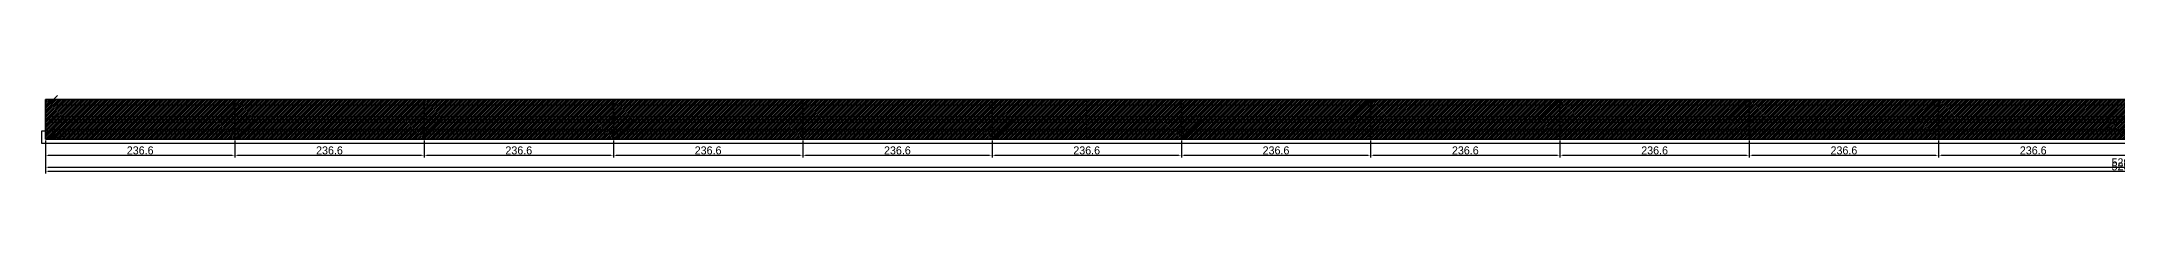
# Model space of a CAD drawing. Header units: metres. Extents: x 12791 to 18019, y 13116 to 13229.
# Drawn here: x 12791 to 15385, y 13116 to 13214 of the extents above; entities that cross this region are included whole.
import ezdxf

# ---------------------------------------------------------------- set-up
doc = ezdxf.new("R2010")
doc.units = ezdxf.units.M
for name, color, linetype in [('BARRA DE ANCORAGEM', 251, 'CONTINUOUS'), ('barrote', 251, 'CONTINUOUS'), ('COTA', 241, 'CONTINUOUS'), ('cotas', 241, 'CONTINUOUS'), ('Demarcação 1', 251, 'CONTINUOUS'), ('Demarcação 2', 254, 'CONTINUOUS'), ('Hachura', 251, 'CONTINUOUS'), ('HACHURA MADEIRAS', 1, 'CONTINUOUS'), ('Laje_Perimetro', 7, 'CONTINUOUS'), ('material do compensado', 7, 'CONTINUOUS'), ('Painéis', 200, 'CONTINUOUS'), ('presilha', 1, 'CONTINUOUS'), ('SARR_3.5x7', 81, 'CONTINUOUS'), ('Texto Qtd Sarr', 242, 'CONTINUOUS')]:
    doc.layers.add(name, color=color, linetype=linetype)
doc.dimstyles.new('EZ DXF', dxfattribs={"dimtxt": 10, "dimasz": 3.5, "dimexe": 3, "dimexo": 1.5, "dimgap": 1, "dimtad": 1, "dimdec": 1, "dimdsep": 46, "dimcen": 2.5, "dimazin": 3, "dimtfac": 1, "dimtmove": 0, "dimatfit": 3})

msp = doc.modelspace()

# ---------------------------------------------------------------- hatches: boundary and pattern name
at = {"layer": 'Hachura'}
h = msp.add_hatch(color=3, dxfattribs=at)
h.dxf.hatch_style = 1
h.paths.add_polyline_path([(12795.5914, 13158.9905), (13032.1914, 13158.9905), (13032.1914, 13208.9905), (12795.5914, 13208.9905)])
h = msp.add_hatch(dxfattribs=at)
h.set_pattern_fill('ANSI31', scale=0.5)
h.paths.add_polyline_path([(12795.5914, 13158.9905), (13032.1914, 13158.9905), (13032.1914, 13208.9905), (12795.5914, 13208.9905)])
h = msp.add_hatch(color=3, dxfattribs=at)
h.dxf.hatch_style = 1
h.paths.add_polyline_path([(12795.5914, 13158.9905), (13032.1914, 13158.9905), (13032.1914, 13208.9905), (12795.5914, 13208.9905)])
h = msp.add_hatch(dxfattribs=at)
h.set_pattern_fill('ANSI31', scale=0.5)
h.paths.add_polyline_path([(12795.5914, 13158.9905), (13032.1914, 13158.9905), (13032.1914, 13208.9905), (12795.5914, 13208.9905)])
h = msp.add_hatch(color=3, dxfattribs=at)
h.dxf.hatch_style = 1
h.paths.add_polyline_path([(13032.1914, 13158.9905), (13268.7914, 13158.9905), (13268.7914, 13208.9905), (13032.1914, 13208.9905)])
h = msp.add_hatch(dxfattribs=at)
h.set_pattern_fill('ANSI31', scale=0.5)
h.paths.add_polyline_path([(13032.1914, 13158.9905), (13268.7914, 13158.9905), (13268.7914, 13208.9905), (13032.1914, 13208.9905)])
h = msp.add_hatch(color=3, dxfattribs=at)
h.dxf.hatch_style = 1
h.paths.add_polyline_path([(13032.1914, 13158.9905), (13268.7914, 13158.9905), (13268.7914, 13208.9905), (13032.1914, 13208.9905)])
h = msp.add_hatch(dxfattribs=at)
h.set_pattern_fill('ANSI31', scale=0.5)
h.paths.add_polyline_path([(13032.1914, 13158.9905), (13268.7914, 13158.9905), (13268.7914, 13208.9905), (13032.1914, 13208.9905)])
h = msp.add_hatch(color=3, dxfattribs=at)
h.dxf.hatch_style = 1
h.paths.add_polyline_path([(13268.7914, 13158.9905), (13505.3914, 13158.9905), (13505.3914, 13208.9905), (13268.7914, 13208.9905)])
h = msp.add_hatch(dxfattribs=at)
h.set_pattern_fill('ANSI31', scale=0.5)
h.paths.add_polyline_path([(13268.7914, 13158.9905), (13505.3914, 13158.9905), (13505.3914, 13208.9905), (13268.7914, 13208.9905)])
h = msp.add_hatch(color=3, dxfattribs=at)
h.dxf.hatch_style = 1
h.paths.add_polyline_path([(13268.7914, 13158.9905), (13505.3914, 13158.9905), (13505.3914, 13208.9905), (13268.7914, 13208.9905)])
h = msp.add_hatch(dxfattribs=at)
h.set_pattern_fill('ANSI31', scale=0.5)
h.paths.add_polyline_path([(13268.7914, 13158.9905), (13505.3914, 13158.9905), (13505.3914, 13208.9905), (13268.7914, 13208.9905)])
h = msp.add_hatch(color=3, dxfattribs=at)
h.dxf.hatch_style = 1
h.paths.add_polyline_path([(13505.3914, 13158.9905), (13741.9914, 13158.9905), (13741.9914, 13208.9905), (13505.3914, 13208.9905)])
h = msp.add_hatch(dxfattribs=at)
h.set_pattern_fill('ANSI31', scale=0.5)
h.paths.add_polyline_path([(13505.3914, 13158.9905), (13741.9914, 13158.9905), (13741.9914, 13208.9905), (13505.3914, 13208.9905)])
h = msp.add_hatch(color=3, dxfattribs=at)
h.dxf.hatch_style = 1
h.paths.add_polyline_path([(13505.3914, 13158.9905), (13741.9914, 13158.9905), (13741.9914, 13208.9905), (13505.3914, 13208.9905)])
h = msp.add_hatch(dxfattribs=at)
h.set_pattern_fill('ANSI31', scale=0.5)
h.paths.add_polyline_path([(13505.3914, 13158.9905), (13741.9914, 13158.9905), (13741.9914, 13208.9905), (13505.3914, 13208.9905)])
h = msp.add_hatch(color=3, dxfattribs=at)
h.dxf.hatch_style = 1
h.paths.add_polyline_path([(13741.9914, 13158.9905), (13978.5914, 13158.9905), (13978.5914, 13208.9905), (13741.9914, 13208.9905)])
h = msp.add_hatch(dxfattribs=at)
h.set_pattern_fill('ANSI31', scale=0.5)
h.paths.add_polyline_path([(13741.9914, 13158.9905), (13978.5914, 13158.9905), (13978.5914, 13208.9905), (13741.9914, 13208.9905)])
h = msp.add_hatch(color=3, dxfattribs=at)
h.dxf.hatch_style = 1
h.paths.add_polyline_path([(13741.9914, 13158.9905), (13978.5914, 13158.9905), (13978.5914, 13208.9905), (13741.9914, 13208.9905)])
h = msp.add_hatch(dxfattribs=at)
h.set_pattern_fill('ANSI31', scale=0.5)
h.paths.add_polyline_path([(13741.9914, 13158.9905), (13978.5914, 13158.9905), (13978.5914, 13208.9905), (13741.9914, 13208.9905)])
h = msp.add_hatch(color=3, dxfattribs=at)
h.dxf.hatch_style = 1
h.paths.add_polyline_path([(13978.5914, 13158.9905), (14215.1914, 13158.9905), (14215.1914, 13208.9905), (13978.5914, 13208.9905)])
h = msp.add_hatch(dxfattribs=at)
h.set_pattern_fill('ANSI31', scale=0.5)
h.paths.add_polyline_path([(13978.5914, 13158.9905), (14215.1914, 13158.9905), (14215.1914, 13208.9905), (13978.5914, 13208.9905)])
h = msp.add_hatch(color=3, dxfattribs=at)
h.dxf.hatch_style = 1
h.paths.add_polyline_path([(13978.5914, 13158.9905), (14215.1914, 13158.9905), (14215.1914, 13208.9905), (13978.5914, 13208.9905)])
h = msp.add_hatch(dxfattribs=at)
h.set_pattern_fill('ANSI31', scale=0.5)
h.paths.add_polyline_path([(13978.5914, 13158.9905), (14215.1914, 13158.9905), (14215.1914, 13208.9905), (13978.5914, 13208.9905)])
h = msp.add_hatch(color=3, dxfattribs=at)
h.dxf.hatch_style = 1
h.paths.add_polyline_path([(14215.1914, 13158.9905), (14451.7914, 13158.9905), (14451.7914, 13208.9905), (14215.1914, 13208.9905)])
h = msp.add_hatch(dxfattribs=at)
h.set_pattern_fill('ANSI31', scale=0.5)
h.paths.add_polyline_path([(14215.1914, 13158.9905), (14451.7914, 13158.9905), (14451.7914, 13208.9905), (14215.1914, 13208.9905)])
h = msp.add_hatch(color=3, dxfattribs=at)
h.dxf.hatch_style = 1
h.paths.add_polyline_path([(14215.1914, 13158.9905), (14451.7914, 13158.9905), (14451.7914, 13208.9905), (14215.1914, 13208.9905)])
h = msp.add_hatch(dxfattribs=at)
h.set_pattern_fill('ANSI31', scale=0.5)
h.paths.add_polyline_path([(14215.1914, 13158.9905), (14451.7914, 13158.9905), (14451.7914, 13208.9905), (14215.1914, 13208.9905)])
h = msp.add_hatch(color=3, dxfattribs=at)
h.dxf.hatch_style = 1
h.paths.add_polyline_path([(14451.7914, 13158.9905), (14688.3914, 13158.9905), (14688.3914, 13208.9905), (14451.7914, 13208.9905)])
h = msp.add_hatch(dxfattribs=at)
h.set_pattern_fill('ANSI31', scale=0.5)
h.paths.add_polyline_path([(14451.7914, 13158.9905), (14688.3914, 13158.9905), (14688.3914, 13208.9905), (14451.7914, 13208.9905)])
h = msp.add_hatch(color=3, dxfattribs=at)
h.dxf.hatch_style = 1
h.paths.add_polyline_path([(14451.7914, 13158.9905), (14688.3914, 13158.9905), (14688.3914, 13208.9905), (14451.7914, 13208.9905)])
h = msp.add_hatch(dxfattribs=at)
h.set_pattern_fill('ANSI31', scale=0.5)
h.paths.add_polyline_path([(14451.7914, 13158.9905), (14688.3914, 13158.9905), (14688.3914, 13208.9905), (14451.7914, 13208.9905)])
h = msp.add_hatch(color=3, dxfattribs=at)
h.dxf.hatch_style = 1
h.paths.add_polyline_path([(14688.3914, 13158.9905), (14924.9914, 13158.9905), (14924.9914, 13208.9905), (14688.3914, 13208.9905)])
h = msp.add_hatch(dxfattribs=at)
h.set_pattern_fill('ANSI31', scale=0.5)
h.paths.add_polyline_path([(14688.3914, 13158.9905), (14924.9914, 13158.9905), (14924.9914, 13208.9905), (14688.3914, 13208.9905)])
h = msp.add_hatch(color=3, dxfattribs=at)
h.dxf.hatch_style = 1
h.paths.add_polyline_path([(14688.3914, 13158.9905), (14924.9914, 13158.9905), (14924.9914, 13208.9905), (14688.3914, 13208.9905)])
h = msp.add_hatch(dxfattribs=at)
h.set_pattern_fill('ANSI31', scale=0.5)
h.paths.add_polyline_path([(14688.3914, 13158.9905), (14924.9914, 13158.9905), (14924.9914, 13208.9905), (14688.3914, 13208.9905)])
h = msp.add_hatch(color=3, dxfattribs=at)
h.dxf.hatch_style = 1
h.paths.add_polyline_path([(14924.9914, 13158.9905), (15161.5914, 13158.9905), (15161.5914, 13208.9905), (14924.9914, 13208.9905)])
h = msp.add_hatch(dxfattribs=at)
h.set_pattern_fill('ANSI31', scale=0.5)
h.paths.add_polyline_path([(14924.9914, 13158.9905), (15161.5914, 13158.9905), (15161.5914, 13208.9905), (14924.9914, 13208.9905)])
h = msp.add_hatch(color=3, dxfattribs=at)
h.dxf.hatch_style = 1
h.paths.add_polyline_path([(14924.9914, 13158.9905), (15161.5914, 13158.9905), (15161.5914, 13208.9905), (14924.9914, 13208.9905)])
h = msp.add_hatch(dxfattribs=at)
h.set_pattern_fill('ANSI31', scale=0.5)
h.paths.add_polyline_path([(14924.9914, 13158.9905), (15161.5914, 13158.9905), (15161.5914, 13208.9905), (14924.9914, 13208.9905)])
h = msp.add_hatch(color=3, dxfattribs=at)
h.dxf.hatch_style = 1
h.paths.add_polyline_path([(15161.5914, 13158.9905), (15398.1914, 13158.9905), (15398.1914, 13208.9905), (15161.5914, 13208.9905)])
h = msp.add_hatch(dxfattribs=at)
h.set_pattern_fill('ANSI31', scale=0.5)
h.paths.add_polyline_path([(15161.5914, 13158.9905), (15398.1914, 13158.9905), (15398.1914, 13208.9905), (15161.5914, 13208.9905)])
h = msp.add_hatch(color=3, dxfattribs=at)
h.dxf.hatch_style = 1
h.paths.add_polyline_path([(15161.5914, 13158.9905), (15398.1914, 13158.9905), (15398.1914, 13208.9905), (15161.5914, 13208.9905)])
h = msp.add_hatch(dxfattribs=at)
h.set_pattern_fill('ANSI31', scale=0.5)
h.paths.add_polyline_path([(15161.5914, 13158.9905), (15398.1914, 13158.9905), (15398.1914, 13208.9905), (15161.5914, 13208.9905)])
at = {"layer": 'HACHURA MADEIRAS'}
h = msp.add_hatch(dxfattribs=at)
h.set_pattern_fill('ANSI31', scale=2)
h.paths.add_polyline_path([(12797.5914, 13160.9905), (12807.5914, 13160.9905), (12807.5914, 13170.9905), (12797.5914, 13170.9905)])
h = msp.add_hatch(dxfattribs=at)
h.set_pattern_fill('ANSI31', scale=2)
h.paths.add_polyline_path([(12797.5914, 13160.9905), (12807.5914, 13160.9905), (12807.5914, 13170.9905), (12797.5914, 13170.9905)])
at = {"layer": 'material do compensado'}
h = msp.add_hatch(dxfattribs=at)
h.set_pattern_fill('ANSI37', scale=2)
h.paths.add_polyline_path([(12808.5914, 13160.9905), (12817.5914, 13160.9905), (12817.5914, 13168.9905), (12808.5914, 13168.9905)])
h = msp.add_hatch(dxfattribs=at)
h.set_pattern_fill('ANSI37', scale=2)
h.paths.add_polyline_path([(12808.5914, 13160.9905), (12817.5914, 13160.9905), (12817.5914, 13168.9905), (12808.5914, 13168.9905)])

# ---------------------------------------------------------------- linework, layer by layer
at = {"layer": 'BARRA DE ANCORAGEM'}
msp.add_line((12800.5914, 13203.9905), (12810.5914, 13213.9905), dxfattribs=at)
msp.add_line((12800.5914, 13203.9905), (12810.5914, 13213.9905), dxfattribs=at)
at = {"layer": 'barrote'}
msp.add_line((12800.5914, 13171.4905), (17995.7914, 13171.4905), dxfattribs=at)
msp.add_line((12800.5914, 13171.4905), (17995.7914, 13171.4905), dxfattribs=at)
at = {"layer": 'Demarcação 1'}
msp.add_line((12795.5914, 13183.9905), (18000.7914, 13183.9905), dxfattribs=at)
msp.add_line((12795.5914, 13183.9905), (18000.7914, 13183.9905), dxfattribs=at)
at = {"layer": 'Demarcação 2'}
msp.add_line((14096.8914, 13158.9905), (14096.8914, 13208.9905), dxfattribs=at)
msp.add_line((14096.8914, 13158.9905), (14096.8914, 13208.9905), dxfattribs=at)
at = {"layer": 'Laje_Perimetro'}
msp.add_lwpolyline([(12790.5914, 13153.9905), (18005.7914, 13153.9905), (18005.7914, 13168.9905), (12790.5914, 13168.9905)], close=True, dxfattribs=at)
msp.add_lwpolyline([(12790.5914, 13153.9905), (18005.7914, 13153.9905), (18005.7914, 13168.9905), (12790.5914, 13168.9905)], close=True, dxfattribs=at)
at = {"layer": 'Painéis'}
for points in [[(12795.5914, 13158.9905), (12795.5914, 13208.9905)], [(12795.5914, 13158.9905), (13032.1914, 13158.9905), (13032.1914, 13208.9905), (12795.5914, 13208.9905)], [(12795.5914, 13208.9905), (18000.7914, 13208.9905)], [(12795.5914, 13158.9905), (12795.5914, 13208.9905)], [(12795.5914, 13158.9905), (13032.1914, 13158.9905), (13032.1914, 13208.9905), (12795.5914, 13208.9905)], [(12795.5914, 13208.9905), (18000.7914, 13208.9905)], [(13032.1914, 13158.9905), (13032.1914, 13208.9905)], [(13032.1914, 13158.9905), (13268.7914, 13158.9905), (13268.7914, 13208.9905), (13032.1914, 13208.9905)], [(13032.1914, 13158.9905), (13032.1914, 13208.9905)], [(13032.1914, 13158.9905), (13268.7914, 13158.9905), (13268.7914, 13208.9905), (13032.1914, 13208.9905)], [(13268.7914, 13158.9905), (13268.7914, 13208.9905)], [(13268.7914, 13158.9905), (13505.3914, 13158.9905), (13505.3914, 13208.9905), (13268.7914, 13208.9905)], [(13268.7914, 13158.9905), (13268.7914, 13208.9905)], [(13268.7914, 13158.9905), (13505.3914, 13158.9905), (13505.3914, 13208.9905), (13268.7914, 13208.9905)], [(13505.3914, 13158.9905), (13505.3914, 13208.9905)], [(13505.3914, 13158.9905), (13741.9914, 13158.9905), (13741.9914, 13208.9905), (13505.3914, 13208.9905)], [(13505.3914, 13158.9905), (13505.3914, 13208.9905)], [(13505.3914, 13158.9905), (13741.9914, 13158.9905), (13741.9914, 13208.9905), (13505.3914, 13208.9905)], [(13741.9914, 13158.9905), (13741.9914, 13208.9905)], [(13741.9914, 13158.9905), (13978.5914, 13158.9905), (13978.5914, 13208.9905), (13741.9914, 13208.9905)], [(13741.9914, 13158.9905), (13741.9914, 13208.9905)], [(13741.9914, 13158.9905), (13978.5914, 13158.9905), (13978.5914, 13208.9905), (13741.9914, 13208.9905)], [(13978.5914, 13158.9905), (13978.5914, 13208.9905)], [(13978.5914, 13158.9905), (14215.1914, 13158.9905), (14215.1914, 13208.9905), (13978.5914, 13208.9905)], [(13978.5914, 13158.9905), (13978.5914, 13208.9905)], [(13978.5914, 13158.9905), (14215.1914, 13158.9905), (14215.1914, 13208.9905), (13978.5914, 13208.9905)], [(14215.1914, 13158.9905), (14215.1914, 13208.9905)], [(14215.1914, 13158.9905), (14451.7914, 13158.9905), (14451.7914, 13208.9905), (14215.1914, 13208.9905)], [(14215.1914, 13158.9905), (14215.1914, 13208.9905)], [(14215.1914, 13158.9905), (14451.7914, 13158.9905), (14451.7914, 13208.9905), (14215.1914, 13208.9905)], [(14451.7914, 13158.9905), (14451.7914, 13208.9905)], [(14451.7914, 13158.9905), (14688.3914, 13158.9905), (14688.3914, 13208.9905), (14451.7914, 13208.9905)], [(14451.7914, 13158.9905), (14451.7914, 13208.9905)], [(14451.7914, 13158.9905), (14688.3914, 13158.9905), (14688.3914, 13208.9905), (14451.7914, 13208.9905)], [(14688.3914, 13158.9905), (14688.3914, 13208.9905)], [(14688.3914, 13158.9905), (14924.9914, 13158.9905), (14924.9914, 13208.9905), (14688.3914, 13208.9905)], [(14688.3914, 13158.9905), (14688.3914, 13208.9905)], [(14688.3914, 13158.9905), (14924.9914, 13158.9905), (14924.9914, 13208.9905), (14688.3914, 13208.9905)], [(14924.9914, 13158.9905), (14924.9914, 13208.9905)], [(14924.9914, 13158.9905), (15161.5914, 13158.9905), (15161.5914, 13208.9905), (14924.9914, 13208.9905)], [(14924.9914, 13158.9905), (14924.9914, 13208.9905)], [(14924.9914, 13158.9905), (15161.5914, 13158.9905), (15161.5914, 13208.9905), (14924.9914, 13208.9905)], [(15161.5914, 13158.9905), (15161.5914, 13208.9905)], [(15161.5914, 13158.9905), (15398.1914, 13158.9905), (15398.1914, 13208.9905), (15161.5914, 13208.9905)], [(15161.5914, 13158.9905), (15161.5914, 13208.9905)], [(15161.5914, 13158.9905), (15398.1914, 13158.9905), (15398.1914, 13208.9905), (15161.5914, 13208.9905)], [(12795.5914, 13158.9905), (18000.7914, 13158.9905)], [(12795.5914, 13158.9905), (18000.7914, 13158.9905)]]:
    msp.add_lwpolyline(points, close=True, dxfattribs=at)
at = {"layer": 'presilha'}
msp.add_circle((15378.1914, 13175.6572), 4, dxfattribs=at)
msp.add_circle((15378.1914, 13175.6572), 4, dxfattribs=at)
at = {"layer": 'SARR_3.5x7'}
for p, q in [((12802.5914, 13201.9905), (13032.1914, 13201.9905)), ((12802.5914, 13201.9905), (13032.1914, 13201.9905)), ((12802.5914, 13187.4905), (13032.1914, 13187.4905)), ((12802.5914, 13187.4905), (13032.1914, 13187.4905)), ((13032.1914, 13201.9905), (13268.7914, 13201.9905)), ((13032.1914, 13201.9905), (13268.7914, 13201.9905)), ((13032.1914, 13187.4905), (13268.7914, 13187.4905)), ((13032.1914, 13187.4905), (13268.7914, 13187.4905)), ((13268.7914, 13201.9905), (13505.3914, 13201.9905)), ((13268.7914, 13201.9905), (13505.3914, 13201.9905)), ((13268.7914, 13187.4905), (13505.3914, 13187.4905)), ((13268.7914, 13187.4905), (13505.3914, 13187.4905)), ((13505.3914, 13201.9905), (13741.9914, 13201.9905)), ((13505.3914, 13201.9905), (13741.9914, 13201.9905)), ((13505.3914, 13187.4905), (13741.9914, 13187.4905)), ((13505.3914, 13187.4905), (13741.9914, 13187.4905)), ((13741.9914, 13201.9905), (13978.5914, 13201.9905)), ((13741.9914, 13201.9905), (13978.5914, 13201.9905)), ((13741.9914, 13187.4905), (13978.5914, 13187.4905)), ((13741.9914, 13187.4905), (13978.5914, 13187.4905)), ((13978.5914, 13201.9905), (14215.1914, 13201.9905)), ((13978.5914, 13201.9905), (14215.1914, 13201.9905)), ((13978.5914, 13187.4905), (14215.1914, 13187.4905)), ((13978.5914, 13187.4905), (14215.1914, 13187.4905)), ((14215.1914, 13201.9905), (14451.7914, 13201.9905)), ((14215.1914, 13201.9905), (14451.7914, 13201.9905)), ((14215.1914, 13187.4905), (14451.7914, 13187.4905)), ((14215.1914, 13187.4905), (14451.7914, 13187.4905)), ((14451.7914, 13201.9905), (14688.3914, 13201.9905)), ((14451.7914, 13201.9905), (14688.3914, 13201.9905)), ((14451.7914, 13187.4905), (14688.3914, 13187.4905)), ((14451.7914, 13187.4905), (14688.3914, 13187.4905)), ((14688.3914, 13201.9905), (14924.9914, 13201.9905)), ((14688.3914, 13201.9905), (14924.9914, 13201.9905)), ((14688.3914, 13187.4905), (14924.9914, 13187.4905)), ((14688.3914, 13187.4905), (14924.9914, 13187.4905)), ((14924.9914, 13201.9905), (15161.5914, 13201.9905)), ((14924.9914, 13201.9905), (15161.5914, 13201.9905)), ((14924.9914, 13187.4905), (15161.5914, 13187.4905)), ((14924.9914, 13187.4905), (15161.5914, 13187.4905)), ((15161.5914, 13201.9905), (15398.1914, 13201.9905)), ((15161.5914, 13201.9905), (15398.1914, 13201.9905)), ((15161.5914, 13187.4905), (15398.1914, 13187.4905)), ((15161.5914, 13187.4905), (15398.1914, 13187.4905)), ((12802.5914, 13180.4905), (13032.1914, 13180.4905)), ((12802.5914, 13180.4905), (13032.1914, 13180.4905)), ((12802.5914, 13165.9905), (13032.1914, 13165.9905)), ((12802.5914, 13165.9905), (13032.1914, 13165.9905)), ((13032.1914, 13180.4905), (13268.7914, 13180.4905)), ((13032.1914, 13180.4905), (13268.7914, 13180.4905)), ((13032.1914, 13165.9905), (13268.7914, 13165.9905)), ((13032.1914, 13165.9905), (13268.7914, 13165.9905)), ((13268.7914, 13180.4905), (13505.3914, 13180.4905)), ((13268.7914, 13180.4905), (13505.3914, 13180.4905)), ((13268.7914, 13165.9905), (13505.3914, 13165.9905)), ((13268.7914, 13165.9905), (13505.3914, 13165.9905)), ((13505.3914, 13180.4905), (13741.9914, 13180.4905)), ((13505.3914, 13180.4905), (13741.9914, 13180.4905)), ((13505.3914, 13165.9905), (13741.9914, 13165.9905)), ((13505.3914, 13165.9905), (13741.9914, 13165.9905)), ((13741.9914, 13180.4905), (13978.5914, 13180.4905)), ((13741.9914, 13180.4905), (13978.5914, 13180.4905)), ((13741.9914, 13165.9905), (13978.5914, 13165.9905)), ((13741.9914, 13165.9905), (13978.5914, 13165.9905)), ((13978.5914, 13180.4905), (14215.1914, 13180.4905)), ((13978.5914, 13180.4905), (14215.1914, 13180.4905)), ((13978.5914, 13165.9905), (14215.1914, 13165.9905)), ((13978.5914, 13165.9905), (14215.1914, 13165.9905)), ((14215.1914, 13180.4905), (14451.7914, 13180.4905)), ((14215.1914, 13180.4905), (14451.7914, 13180.4905)), ((14215.1914, 13165.9905), (14451.7914, 13165.9905)), ((14215.1914, 13165.9905), (14451.7914, 13165.9905)), ((14451.7914, 13180.4905), (14688.3914, 13180.4905)), ((14451.7914, 13180.4905), (14688.3914, 13180.4905)), ((14451.7914, 13165.9905), (14688.3914, 13165.9905)), ((14451.7914, 13165.9905), (14688.3914, 13165.9905)), ((14688.3914, 13180.4905), (14924.9914, 13180.4905)), ((14688.3914, 13180.4905), (14924.9914, 13180.4905)), ((14688.3914, 13165.9905), (14924.9914, 13165.9905)), ((14688.3914, 13165.9905), (14924.9914, 13165.9905)), ((14924.9914, 13180.4905), (15161.5914, 13180.4905)), ((14924.9914, 13180.4905), (15161.5914, 13180.4905)), ((14924.9914, 13165.9905), (15161.5914, 13165.9905)), ((14924.9914, 13165.9905), (15161.5914, 13165.9905)), ((15161.5914, 13180.4905), (15398.1914, 13180.4905)), ((15161.5914, 13180.4905), (15398.1914, 13180.4905)), ((15161.5914, 13165.9905), (15398.1914, 13165.9905)), ((15161.5914, 13165.9905), (15398.1914, 13165.9905))]:
    msp.add_line(p, q, dxfattribs=at)

# ---------------------------------------------------------------- texts
at = {"layer": 'Texto Qtd Sarr'}
msp.add_text('QTD: AUTO', height=3, dxfattribs=at).set_placement((12797.5914, 13160.9905))
msp.add_text('QTD: AUTO', height=3, dxfattribs=at).set_placement((12797.5914, 13160.9905))

# ---------------------------------------------------------------- dimensions: what is measured, and where the dimension line sits
at = {"layer": 'COTA', "color": 1}
for base, p1, p2 in [((12795.5914, 13138.9905), (12795.5914, 13158.9905), (13032.1914, 13158.9905)), ((12795.5914, 13118.9905), (12795.5914, 13158.9905), (18000.7914, 13158.9905)), ((12795.5914, 13138.9905), (12795.5914, 13158.9905), (13032.1914, 13158.9905)), ((12795.5914, 13118.9905), (12795.5914, 13158.9905), (18000.7914, 13158.9905)), ((13032.1914, 13138.9905), (13032.1914, 13158.9905), (13268.7914, 13158.9905)), ((13032.1914, 13138.9905), (13032.1914, 13158.9905), (13268.7914, 13158.9905)), ((13268.7914, 13138.9905), (13268.7914, 13158.9905), (13505.3914, 13158.9905)), ((13268.7914, 13138.9905), (13268.7914, 13158.9905), (13505.3914, 13158.9905)), ((13505.3914, 13138.9905), (13505.3914, 13158.9905), (13741.9914, 13158.9905)), ((13505.3914, 13138.9905), (13505.3914, 13158.9905), (13741.9914, 13158.9905)), ((13741.9914, 13138.9905), (13741.9914, 13158.9905), (13978.5914, 13158.9905)), ((13741.9914, 13138.9905), (13741.9914, 13158.9905), (13978.5914, 13158.9905)), ((13978.5914, 13138.9905), (13978.5914, 13158.9905), (14215.1914, 13158.9905)), ((13978.5914, 13138.9905), (13978.5914, 13158.9905), (14215.1914, 13158.9905)), ((14215.1914, 13138.9905), (14215.1914, 13158.9905), (14451.7914, 13158.9905)), ((14215.1914, 13138.9905), (14215.1914, 13158.9905), (14451.7914, 13158.9905)), ((14451.7914, 13138.9905), (14451.7914, 13158.9905), (14688.3914, 13158.9905)), ((14451.7914, 13138.9905), (14451.7914, 13158.9905), (14688.3914, 13158.9905)), ((14688.3914, 13138.9905), (14688.3914, 13158.9905), (14924.9914, 13158.9905)), ((14688.3914, 13138.9905), (14688.3914, 13158.9905), (14924.9914, 13158.9905)), ((14924.9914, 13138.9905), (14924.9914, 13158.9905), (15161.5914, 13158.9905)), ((14924.9914, 13138.9905), (14924.9914, 13158.9905), (15161.5914, 13158.9905)), ((15161.5914, 13138.9905), (15161.5914, 13158.9905), (15398.1914, 13158.9905)), ((15161.5914, 13138.9905), (15161.5914, 13158.9905), (15398.1914, 13158.9905))]:
    msp.add_linear_dim(base=base, p1=p1, p2=p2, dimstyle='EZ DXF', dxfattribs=at).render()
at = {"layer": 'cotas'}
msp.add_linear_dim(base=(12795.5914, 13123.9905), p1=(12795.5914, 13138.9905), p2=(18000.7914, 13138.9905), dimstyle='EZ DXF', dxfattribs=at).render()
msp.add_linear_dim(base=(12795.5914, 13123.9905), p1=(12795.5914, 13138.9905), p2=(18000.7914, 13138.9905), dimstyle='EZ DXF', dxfattribs=at).render()

doc.saveas('drawing.dxf')
